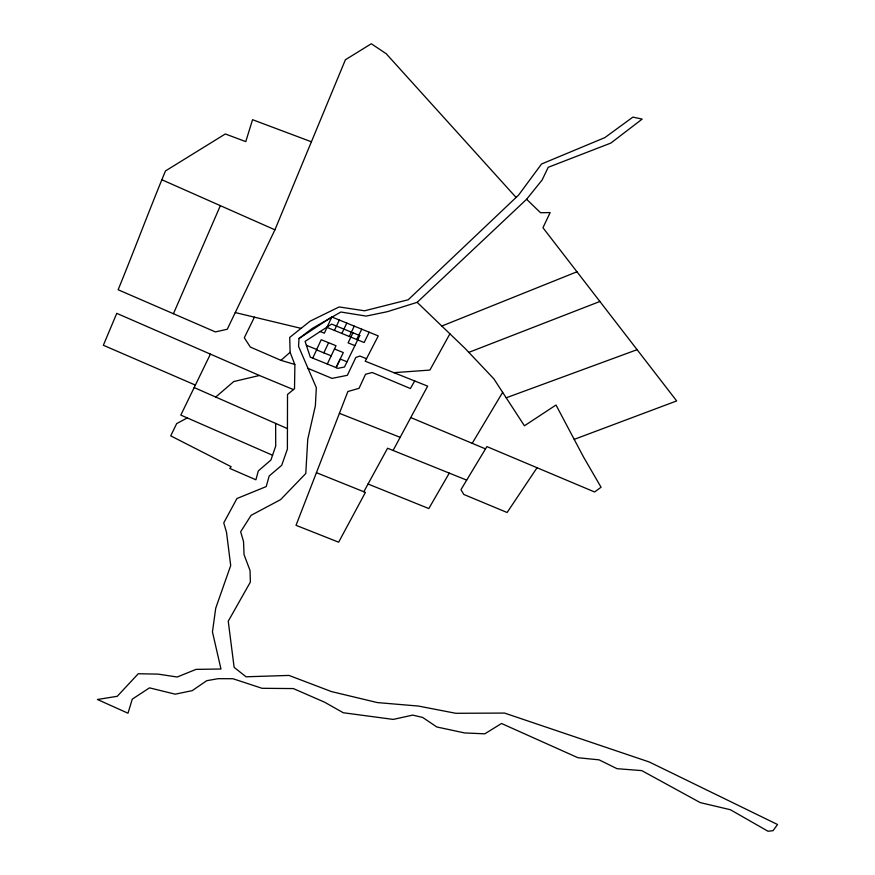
<?xml version="1.0" encoding="UTF-8"?>
<svg xmlns="http://www.w3.org/2000/svg" width="875" height="875" viewBox="0 0 875 875"><rect width="100%" height="100%" fill="white"/><g stroke="black" fill="none" stroke-linecap="round" stroke-linejoin="round"><path stroke-width="1.31" d="M298.998 338.505L298.55 346.38L316.334 387.68L315.372 405.792L307.748 439.25L305.78 473.506L280.591 499.625L251.103 515.331L240.658 531.759L243.534 541.538L244.037 554.619L250.053 570.544L250.37 582.072L228.244 621.206L234.128 667.352L246.05 676.791L288.969 675.423L331.472 691.589L377.388 702.581L418.425 706.059L455.798 713.3L504.536 713.07L649.294 761.994L777.547 824.523L773.03 830.681L768.031 831.25L730.352 809.714L700.273 802.616L641.769 770.612L617.017 768.688L599.091 759.85L577.927 757.728L501.506 723.494L484.805 733.819L464.636 732.944L436.811 726.972L422.669 717.434L412.694 715.105L393.236 719.414L343.252 712.742L324.603 702.198L293.355 688.57L262.052 688.297L232.958 678.737L218.148 678.672L206.719 680.695L192.216 690.648L175.197 694.17L149.483 687.859L132.267 699.147L127.991 713.223L97.453 699.497L117.272 696.292L138.25 673.739L158.091 674.122L177.188 677.009L196.055 669.375L220.97 669.014L212.45 631.903L215.731 608.169L230.705 565.534L226.494 532.175L223.748 522.889L236.95 498.52L266.208 486.577L269.183 475.978L281.706 465.303L287.394 449.116L287.514 394.472L294.514 388.697L294.886 364.733L290.117 352.297L289.712 337.422L310.056 321.202L339.106 306.95L364.591 310.789L408.242 299.753L518.623 195.037L541.559 163.997L604.844 137.616L632.887 117.119L642.184 119.098L610.827 143.084L548.198 167.3L542.139 179.977L526.608 199.27L417.156 302.334L387.439 311.664L366.144 316.094L340.856 312.014L312.167 328.497L298.998 338.505L331.822 316.969L378.273 335.923L365.214 361.2L427.645 386.138L393.094 450.461M516.086 197.444L386.214 53.736L371.306 43.75L345.406 59.752L274.925 229.819L227.259 329.252L215.37 331.909L118.136 289.756C134.236 250.414 149.275 210.044 165.484 170.942L225.323 133.963L245.766 141.619L252.558 119.7L311.413 141.794M275.636 423.413L275.723 446.031L270.911 460.042L258.333 470.892L255.894 479.784L229.819 468.442L231.142 466.714L170.723 435.859L176.673 423.598L187.283 417.933M173.436 313.731L220.358 205.658M331.822 316.969L326.966 327.381L364.142 342.519L369.195 332.216M312.747 358.127L316.761 349.508L306.381 345.286M327.294 326.911L324.363 333.2L320.228 331.527M323.848 352.855L328.617 342.727M334.414 330.411L339.314 320.02M327.305 364.033L336.011 345.723L321.223 339.719L316.498 349.869L331.198 355.83M341.852 333.441L346.795 323.072M349.289 336.47L354.266 326.123M336.077 367.587L343.306 352.559L334.469 348.972M336.153 367.62L340.288 359.056L347.036 361.791M352.953 332.784L348.086 342.858L354.9 345.625M210.405 354.134L180.808 415.1L272.562 455.241M356.716 339.5L361.736 329.175M254.428 317.166L244.3 337.761L250.359 347.08L280.941 360.336L294.777 364.459M363.814 491.761L387.581 448.241L466.681 480.123L486.894 446.6L594.595 491.98L601.059 487.244L583.505 456.969L556.008 405.016L524.431 425.797L493.828 378.809L465.062 348.403L417.156 302.334M449.903 333.823L429.898 370.081L393.914 372.663M414.684 380.964L410.375 388.533L372.247 372.509L365.553 374.259L359.045 388.336L347.867 391.519L296.034 525.317L338.647 542.194L365.411 492.395L316.433 472.675M449.28 473.102L428.816 508.55L368.025 484.006M472.205 443.319L502.644 392.35M466.681 480.123L460.961 489.694L463.805 494.462L507.117 512.498L537.053 467.731M280.941 360.336L290.117 352.297M215.72 397.053L233.734 381.555L259.438 375.484L293.431 389.583M441.809 326.047L576.964 271.786M468.814 352.373L599.889 301.481M574.262 439.348L676.67 400.925L542.948 227.73L550.145 212.57L540.553 212.745L526.608 199.27M506.198 397.797L637.109 349.683M235.255 312.561L301.077 328.355M339.423 413.328L400.148 437.325M366.505 358.706L359.855 356.048L355.852 357.459L347.353 375.309L332.03 378.394L308.033 368.397M410.769 417.561L485.428 448.864M195.377 385.087L103.348 345.264L116.758 313.348L259.438 375.484M194.173 387.57L287.438 428.608M161.93 179.791L274.925 229.819M359.789 335.573L344.487 367.008L337.936 368.342L310.297 357.142L305.091 341.403L331.614 324.089L359.789 335.573"/></g></svg>
